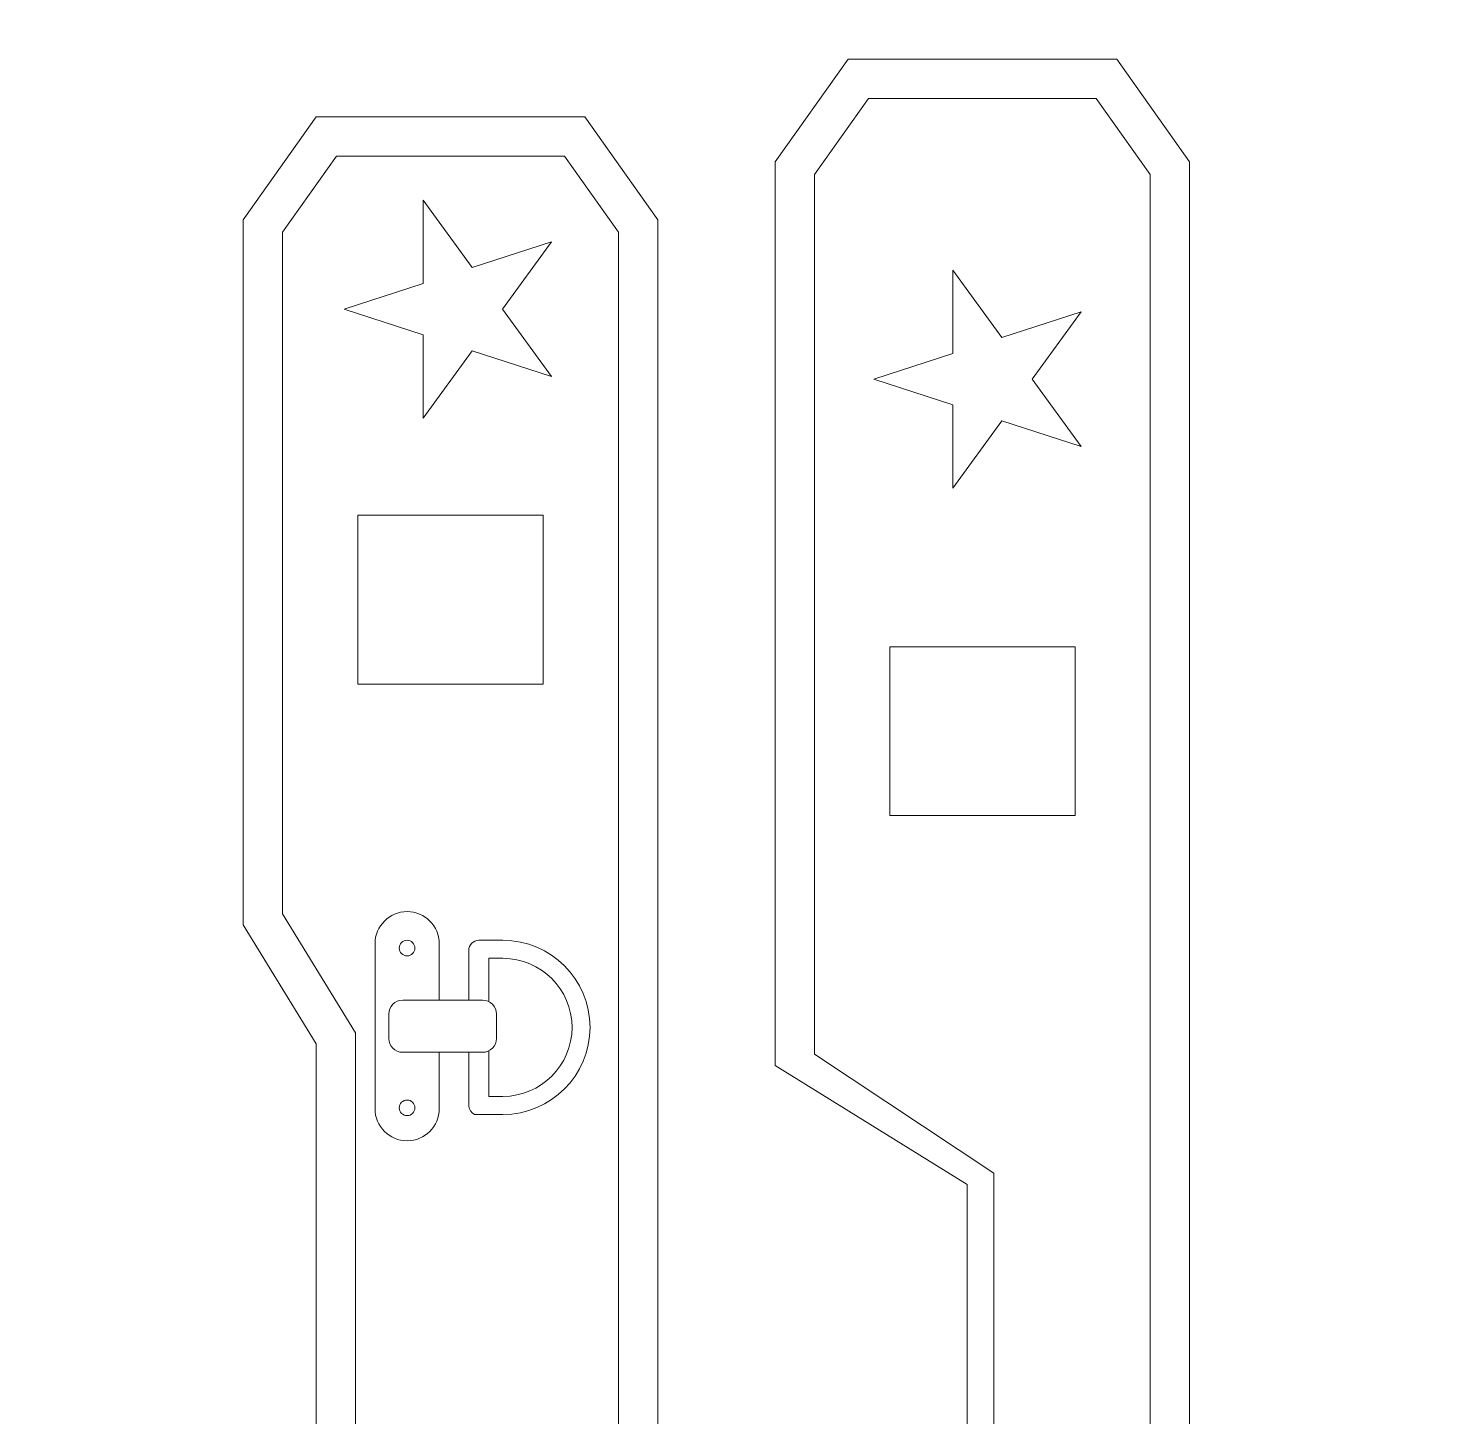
# Model space of a CAD drawing. Header units: centimetres. Extents: x -162 to 162, y -134 to 134.
# Drawn here: x 72.33 to 78.7, y -36.07 to -29.8 of the extents above; entities that cross this region are included whole.
import ezdxf

# ---------------------------------------------------------------- set-up
doc = ezdxf.new("R2010")
doc.units = ezdxf.units.CM
doc.header["$MEASUREMENT"] = 0
doc.layers.add('Capa 1', color=7, linetype='Continuous')
doc.layers.add('GUIDE', color=7, linetype='Continuous')

msp = doc.modelspace()

# ---------------------------------------------------------------- linework, layer by layer
at = {"layer": 'Capa 1', "lineweight": 9}
for points, knots in [([(75.70356, -30.40368), (75.70356, -30.40368), (75.70356, -34.48612), (75.70356, -34.48612), (75.70356, -34.48612), (76.57183, -35.02375), (76.57183, -35.02375), (76.57183, -35.02375), (76.57183, -39.81765), (76.57183, -39.81765), (76.57183, -39.81765), (75.70356, -40.35528), (75.70356, -40.35528), (75.70356, -40.35528), (75.70356, -44.43772), (75.70356, -44.43772), (75.70356, -44.43772), (76.0342, -44.90277), (76.0342, -44.90277), (76.0342, -44.90277), (77.24746, -44.90277), (77.24746, -44.90277), (77.24746, -44.90277), (77.57723, -44.43772), (77.57723, -44.43772), (77.57723, -44.43772), (77.57723, -38.57305), (77.57723, -38.57305), (77.57723, -38.57305), (78.00373, -38.57305), (78.00373, -38.57305), (78.15787, -38.57305), (78.31125, -38.42517), (78.31125, -38.27105), (78.31125, -38.27105), (78.31125, -37.20834), (78.31125, -37.20834), (78.31125, -37.05423), (78.15787, -36.90377), (78.00373, -36.90377), (78.00373, -36.90377), (77.57723, -36.90377), (77.57723, -36.90377), (77.57723, -36.90377), (77.57723, -30.40368), (77.57723, -30.40368), (77.57723, -30.40368), (77.24746, -29.93863), (77.24746, -29.93863), (77.24746, -29.93863), (76.0342, -29.93863), (76.0342, -29.93863), (76.0342, -29.93863), (75.70356, -30.40368), (75.70356, -30.40368)], [0, 0, 0, 0, 0.0555556, 0.0555556, 0.0555556, 0.1111111, 0.1111111, 0.1111111, 0.1666667, 0.1666667, 0.1666667, 0.2222222, 0.2222222, 0.2222222, 0.2777778, 0.2777778, 0.2777778, 0.3333333, 0.3333333, 0.3333333, 0.3888889, 0.3888889, 0.3888889, 0.4444444, 0.4444444, 0.4444444, 0.5, 0.5, 0.5, 0.5555556, 0.5555556, 0.5555556, 0.6111111, 0.6111111, 0.6111111, 0.6666667, 0.6666667, 0.6666667, 0.7222222, 0.7222222, 0.7222222, 0.7777778, 0.7777778, 0.7777778, 0.8333333, 0.8333333, 0.8333333, 0.8888889, 0.8888889, 0.8888889, 0.9444444, 0.9444444, 0.9444444, 1, 1, 1, 1]), ([(73.29987, -30.66473), (73.29987, -30.66473), (73.29987, -33.85111), (73.29987, -33.85111), (73.29987, -33.85111), (73.62964, -34.38875), (73.62964, -34.38875), (73.62964, -34.38875), (73.62964, -39.18264), (73.62964, -39.18264), (73.62964, -39.18264), (73.29987, -39.72028), (73.29987, -39.72028), (73.29987, -39.72028), (73.29987, -42.90666), (73.29987, -42.90666), (73.29987, -42.90666), (73.62964, -43.3717), (73.62964, -43.3717), (73.62964, -43.3717), (74.8429, -43.3717), (74.8429, -43.3717), (74.8429, -43.3717), (75.17354, -42.90666), (75.17354, -42.90666), (75.17354, -42.90666), (75.17354, -39.72028), (75.17354, -39.72028), (75.17354, -39.72028), (75.17354, -33.85111), (75.17354, -33.85111), (75.17354, -33.85111), (75.17354, -30.66473), (75.17354, -30.66473), (75.17354, -30.66473), (74.8429, -30.19969), (74.8429, -30.19969), (74.8429, -30.19969), (73.62964, -30.19969), (73.62964, -30.19969), (73.62964, -30.19969), (73.29987, -30.66473), (73.29987, -30.66473)], [0, 0, 0, 0, 0.0714286, 0.0714286, 0.0714286, 0.1428571, 0.1428571, 0.1428571, 0.2142857, 0.2142857, 0.2142857, 0.2857143, 0.2857143, 0.2857143, 0.3571429, 0.3571429, 0.3571429, 0.4285714, 0.4285714, 0.4285714, 0.5, 0.5, 0.5, 0.5714286, 0.5714286, 0.5714286, 0.6428571, 0.6428571, 0.6428571, 0.7142857, 0.7142857, 0.7142857, 0.7857143, 0.7857143, 0.7857143, 0.8571429, 0.8571429, 0.8571429, 0.9285714, 0.9285714, 0.9285714, 1, 1, 1, 1]), ([(74.65559, -32.00029), (74.65559, -32.00029), (74.65559, -32.76285), (74.65559, -32.76285), (74.65559, -32.76285), (73.81782, -32.76285), (73.81782, -32.76285), (73.81782, -32.76285), (73.81782, -32.00029), (73.81782, -32.00029), (73.81782, -32.00029), (74.65559, -32.00029), (74.65559, -32.00029)], [0, 0, 0, 0, 0.25, 0.25, 0.25, 0.5, 0.5, 0.5, 0.75, 0.75, 0.75, 1, 1, 1, 1]), ([(77.05928, -32.59455), (77.05928, -32.59455), (77.05928, -33.3571), (77.05928, -33.3571), (77.05928, -33.3571), (76.22146, -33.3571), (76.22146, -33.3571), (76.22146, -33.3571), (76.22146, -32.59455), (76.22146, -32.59455), (76.22146, -32.59455), (77.05928, -32.59455), (77.05928, -32.59455)], [0, 0, 0, 0, 0.25, 0.25, 0.25, 0.5, 0.5, 0.5, 0.75, 0.75, 0.75, 1, 1, 1, 1])]:
    msp.add_open_spline(points, degree=3, knots=knots, dxfattribs=at)
at = {"layer": 'Capa 1', "color": 4, "lineweight": 9}
for points, knots in [([(77.39939, -38.56086), (77.39939, -38.56086), (77.39939, -44.38088), (77.39939, -44.38088), (77.39939, -44.38088), (77.15481, -44.72496), (77.15481, -44.72496), (77.15481, -44.72496), (76.12523, -44.72496), (76.12523, -44.72496), (76.12523, -44.72496), (75.88135, -44.38106), (75.88135, -44.38106), (75.88135, -44.38106), (75.88135, -40.40551), (75.88135, -40.40551), (75.88135, -40.40551), (76.69237, -39.86787), (76.69237, -39.86787), (76.69237, -39.86787), (76.69237, -34.97352), (76.69237, -34.97352), (76.69237, -34.97352), (75.88135, -34.43589), (75.88135, -34.43589), (75.88135, -34.43589), (75.88135, -30.46025), (75.88135, -30.46025), (75.88135, -30.46025), (76.12523, -30.11644), (76.12523, -30.11644), (76.12523, -30.11644), (77.15481, -30.11644), (77.15481, -30.11644), (77.15481, -30.11644), (77.39939, -30.46042), (77.39939, -30.46042), (77.39939, -30.46042), (77.39939, -36.92573), (77.39939, -36.92573)], [0, 0, 0, 0, 0.0769231, 0.0769231, 0.0769231, 0.1538462, 0.1538462, 0.1538462, 0.2307692, 0.2307692, 0.2307692, 0.3076923, 0.3076923, 0.3076923, 0.3846154, 0.3846154, 0.3846154, 0.4615385, 0.4615385, 0.4615385, 0.5384615, 0.5384615, 0.5384615, 0.6153846, 0.6153846, 0.6153846, 0.6923077, 0.6923077, 0.6923077, 0.7692308, 0.7692308, 0.7692308, 0.8461538, 0.8461538, 0.8461538, 0.9230769, 0.9230769, 0.9230769, 1, 1, 1, 1]), ([(74.99573, -42.84984), (74.99573, -42.84984), (74.75115, -43.19391), (74.75115, -43.19391), (74.75115, -43.19391), (73.72156, -43.19391), (73.72156, -43.19391), (73.72156, -43.19391), (73.47768, -42.85002), (73.47768, -42.85002), (73.47768, -42.85002), (73.47768, -39.77053), (73.47768, -39.77053), (73.47768, -39.77053), (73.80749, -39.23289), (73.80749, -39.23289), (73.80749, -39.23289), (73.80749, -34.33854), (73.80749, -34.33854), (73.80749, -34.33854), (73.47768, -33.80091), (73.47768, -33.80091), (73.47768, -33.80091), (73.47768, -30.72133), (73.47768, -30.72133), (73.47768, -30.72133), (73.72156, -30.37752), (73.72156, -30.37752), (73.72156, -30.37752), (74.75115, -30.37752), (74.75115, -30.37752), (74.75115, -30.37752), (74.99573, -30.7215), (74.99573, -30.7215), (74.99573, -30.7215), (74.99573, -42.84984), (74.99573, -42.84984)], [0, 0, 0, 0, 0.0833333, 0.0833333, 0.0833333, 0.1666667, 0.1666667, 0.1666667, 0.25, 0.25, 0.25, 0.3333333, 0.3333333, 0.3333333, 0.4166667, 0.4166667, 0.4166667, 0.5, 0.5, 0.5, 0.5833333, 0.5833333, 0.5833333, 0.6666667, 0.6666667, 0.6666667, 0.75, 0.75, 0.75, 0.8333333, 0.8333333, 0.8333333, 0.9166667, 0.9166667, 0.9166667, 1, 1, 1, 1]), ([(74.04038, -33.79118), (74.0804, -33.79118), (74.1167, -33.80745), (74.14298, -33.83373), (74.16925, -33.86002), (74.18554, -33.89631), (74.18554, -33.93636), (74.18554, -33.93636), (74.18554, -34.19167), (74.18554, -34.19167), (74.18554, -34.19167), (74.02033, -34.19167), (74.02033, -34.19167), (73.98593, -34.19167), (73.95776, -34.21983), (73.95776, -34.25425), (73.95776, -34.25425), (73.95776, -34.36437), (73.95776, -34.36437), (73.95776, -34.39879), (73.98593, -34.42694), (74.02033, -34.42694), (74.02033, -34.42694), (74.18554, -34.42694), (74.18554, -34.42694), (74.18554, -34.42694), (74.18554, -34.68163), (74.18554, -34.68163), (74.18554, -34.76173), (74.12046, -34.82681), (74.04038, -34.82681), (74.00032, -34.82681), (73.96402, -34.81054), (73.93774, -34.78425), (73.91147, -34.75797), (73.89518, -34.72167), (73.89518, -34.68163), (73.89518, -34.68163), (73.89518, -33.93636), (73.89518, -33.93636), (73.89518, -33.85689), (73.96026, -33.79118), (74.04038, -33.79118)], [0, 0, 0, 0, 0.0714286, 0.0714286, 0.0714286, 0.1428571, 0.1428571, 0.1428571, 0.2142857, 0.2142857, 0.2142857, 0.2857143, 0.2857143, 0.2857143, 0.3571429, 0.3571429, 0.3571429, 0.4285714, 0.4285714, 0.4285714, 0.5, 0.5, 0.5, 0.5714286, 0.5714286, 0.5714286, 0.6428571, 0.6428571, 0.6428571, 0.7142857, 0.7142857, 0.7142857, 0.7857143, 0.7857143, 0.7857143, 0.8571429, 0.8571429, 0.8571429, 0.9285714, 0.9285714, 0.9285714, 1, 1, 1, 1]), ([(74.04037, -33.92089), (74.05987, -33.92089), (74.07567, -33.93669), (74.07567, -33.95619), (74.07567, -33.97569), (74.05987, -33.9915), (74.04037, -33.9915), (74.02087, -33.9915), (74.00507, -33.97569), (74.00507, -33.95619), (74.00507, -33.93669), (74.02087, -33.92089), (74.04037, -33.92089)], [0, 0, 0, 0, 0.25, 0.25, 0.25, 0.5, 0.5, 0.5, 0.75, 0.75, 0.75, 1, 1, 1, 1]), ([(74.31893, -34.19122), (74.31893, -34.19122), (74.31893, -33.96657), (74.31893, -33.96657), (74.31893, -33.94154), (74.33955, -33.92089), (74.36461, -33.92089), (74.36461, -33.92089), (74.47347, -33.92089), (74.47347, -33.92089), (74.68998, -33.92089), (74.86707, -34.09798), (74.86707, -34.31449), (74.86707, -34.531), (74.68998, -34.70809), (74.47347, -34.70809), (74.47347, -34.70809), (74.34456, -34.70809), (74.34456, -34.70809), (74.32956, -34.70058), (74.31893, -34.68493), (74.31893, -34.66742), (74.31893, -34.66742), (74.31893, -34.4265), (74.31893, -34.4265)], [0, 0, 0, 0, 0.125, 0.125, 0.125, 0.25, 0.25, 0.25, 0.375, 0.375, 0.375, 0.5, 0.5, 0.5, 0.625, 0.625, 0.625, 0.75, 0.75, 0.75, 0.875, 0.875, 0.875, 1, 1, 1, 1]), ([(74.41029, -34.41899), (74.41029, -34.41899), (74.41029, -34.62611), (74.41029, -34.62611), (74.41029, -34.62611), (74.47347, -34.62611), (74.47347, -34.62611), (74.64556, -34.62611), (74.78574, -34.48657), (74.78574, -34.31449), (74.78574, -34.14241), (74.64556, -34.00224), (74.47347, -34.00224), (74.47347, -34.00224), (74.41029, -34.00224), (74.41029, -34.00224), (74.41029, -34.00224), (74.41029, -34.19872), (74.41029, -34.19872)], [0, 0, 0, 0, 0.1666667, 0.1666667, 0.1666667, 0.3333333, 0.3333333, 0.3333333, 0.5, 0.5, 0.5, 0.6666667, 0.6666667, 0.6666667, 0.8333333, 0.8333333, 0.8333333, 1, 1, 1, 1]), ([(74.18554, -34.19167), (74.18554, -34.19167), (74.38139, -34.19167), (74.38139, -34.19167), (74.41583, -34.19167), (74.44397, -34.21983), (74.44397, -34.25425), (74.44397, -34.25425), (74.44397, -34.36437), (74.44397, -34.36437), (74.44397, -34.39879), (74.41583, -34.42694), (74.38139, -34.42694), (74.38139, -34.42694), (74.18554, -34.42694), (74.18554, -34.42694)], [0, 0, 0, 0, 0.2, 0.2, 0.2, 0.4, 0.4, 0.4, 0.6, 0.6, 0.6, 0.8, 0.8, 0.8, 1, 1, 1, 1]), ([(74.04037, -34.64265), (74.05987, -34.64265), (74.07567, -34.65846), (74.07567, -34.67795), (74.07567, -34.69745), (74.05987, -34.71326), (74.04037, -34.71326), (74.02087, -34.71326), (74.00507, -34.69745), (74.00507, -34.67795), (74.00507, -34.65846), (74.02087, -34.64265), (74.04037, -34.64265)], [0, 0, 0, 0, 0.25, 0.25, 0.25, 0.5, 0.5, 0.5, 0.75, 0.75, 0.75, 1, 1, 1, 1])]:
    msp.add_open_spline(points, degree=3, knots=knots, dxfattribs=at)
at = {"layer": 'Capa 1', "color": 2, "lineweight": 9}
for points in [[(73.75577, -31.06872), (73.75577, -31.06872), (74.11352, -30.95248), (74.11352, -30.95248), (74.11352, -30.95248), (74.11352, -30.57632), (74.11352, -30.57632), (74.11352, -30.57632), (74.33462, -30.88064), (74.33462, -30.88064), (74.33462, -30.88064), (74.69238, -30.7644), (74.69238, -30.7644), (74.69238, -30.7644), (74.47127, -31.06872), (74.47127, -31.06872), (74.47127, -31.06872), (74.69238, -31.37304), (74.69238, -31.37304), (74.69238, -31.37304), (74.33462, -31.2568), (74.33462, -31.2568), (74.33462, -31.2568), (74.11352, -31.56112), (74.11352, -31.56112), (74.11352, -31.56112), (74.11352, -31.18496), (74.11352, -31.18496), (74.11352, -31.18496), (73.75577, -31.06872), (73.75577, -31.06872)], [(76.14979, -31.38492), (76.14979, -31.38492), (76.50754, -31.26868), (76.50754, -31.26868), (76.50754, -31.26868), (76.50754, -30.89252), (76.50754, -30.89252), (76.50754, -30.89252), (76.72865, -31.19684), (76.72865, -31.19684), (76.72865, -31.19684), (77.0864, -31.0806), (77.0864, -31.0806), (77.0864, -31.0806), (76.8653, -31.38492), (76.8653, -31.38492), (76.8653, -31.38492), (77.0864, -31.68924), (77.0864, -31.68924), (77.0864, -31.68924), (76.72865, -31.573), (76.72865, -31.573), (76.72865, -31.573), (76.50754, -31.87732), (76.50754, -31.87732), (76.50754, -31.87732), (76.50754, -31.50116), (76.50754, -31.50116), (76.50754, -31.50116), (76.14979, -31.38492), (76.14979, -31.38492)]]:
    msp.add_open_spline(points, degree=3, knots=[0, 0, 0, 0, 0.1, 0.1, 0.1, 0.2, 0.2, 0.2, 0.3, 0.3, 0.3, 0.4, 0.4, 0.4, 0.5, 0.5, 0.5, 0.6, 0.6, 0.6, 0.7, 0.7, 0.7, 0.8, 0.8, 0.8, 0.9, 0.9, 0.9, 1, 1, 1, 1], dxfattribs=at)
at = {"layer": 'GUIDE', "lineweight": 9}
for points in [[(154.95614, -133.81955), (154.95614, -133.81955), (-18.51418, -133.81955), (-18.51418, -133.81955), (-18.51418, -133.81955), (-18.51418, 9.29968), (-18.51418, 9.29968), (-18.51418, 9.29968), (154.95614, 9.29968), (154.95614, 9.29968), (154.95614, 9.29968), (154.95614, -133.81955), (154.95614, -133.81955)], [(-18.43797, -133.74342), (-18.43797, -133.74342), (154.87992, -133.74342), (154.87992, -133.74342), (154.87992, -133.74342), (154.87992, 9.22355), (154.87992, 9.22355), (154.87992, 9.22355), (-18.43797, 9.22355), (-18.43797, 9.22355), (-18.43797, 9.22355), (-18.43797, -133.74342), (-18.43797, -133.74342)]]:
    msp.add_open_spline(points, degree=3, knots=[0, 0, 0, 0, 0.25, 0.25, 0.25, 0.5, 0.5, 0.5, 0.75, 0.75, 0.75, 1, 1, 1, 1], dxfattribs=at)

doc.saveas('drawing.dxf')
